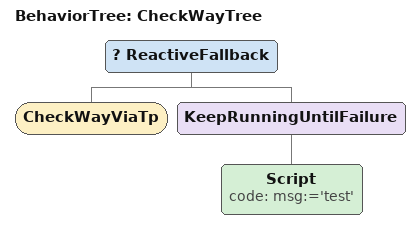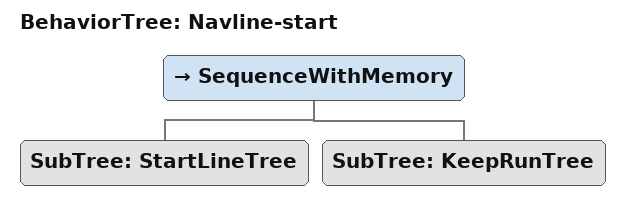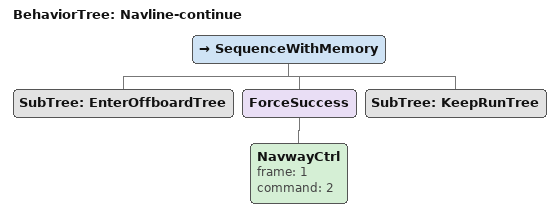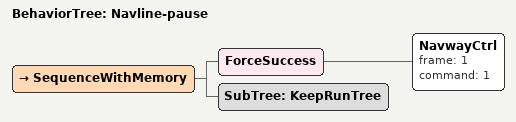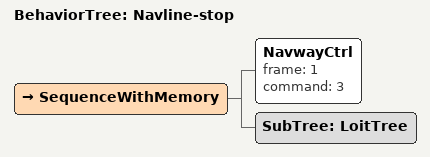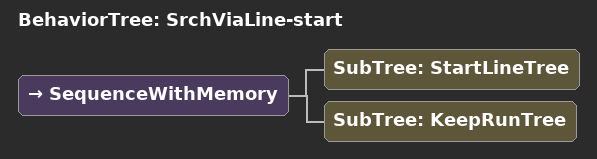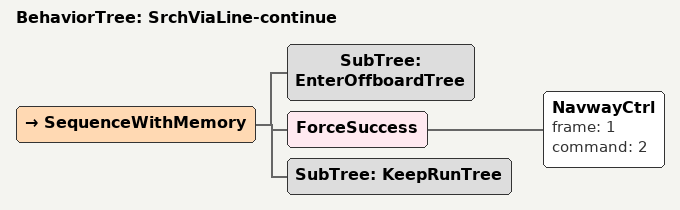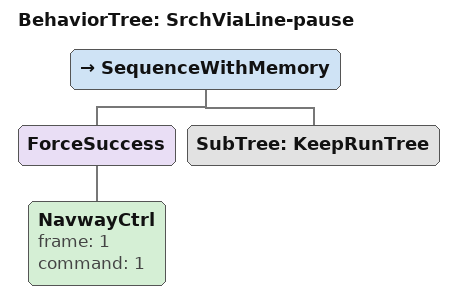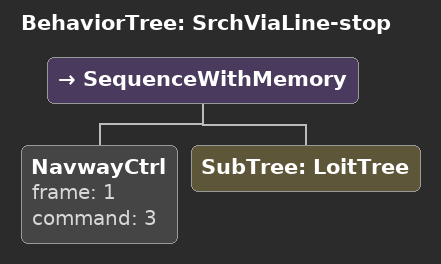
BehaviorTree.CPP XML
<root BTCPP_format="4">

    <BehaviorTree ID="CheckWayTree">
        <ReactiveFallback>
            	<CheckWayViaTp />
            	<KeepRunningUntilFailure>
            	<Script code="msg:='test'"/>
            	</KeepRunningUntilFailure>
	    </ReactiveFallback>
    </BehaviorTree>

    <BehaviorTree ID="Navline-start">
        <SequenceWithMemory>
            <SubTree ID="StartLineTree" />
            <SubTree ID="KeepRunTree" />
        </SequenceWithMemory>
    </BehaviorTree>

    <BehaviorTree ID="Navline-continue">
        <SequenceWithMemory>
            <SubTree ID="EnterOffboardTree" />
            <ForceSuccess>
                <NavwayCtrl frame="1" command="2"/>
            </ForceSuccess>
            <SubTree ID="KeepRunTree" />
        </SequenceWithMemory>
    </BehaviorTree>

     <BehaviorTree ID="Navline-pause">

          <SequenceWithMemory>
            <ForceSuccess>
                <NavwayCtrl frame="1" command="1"/>
            </ForceSuccess>
            <SubTree ID="KeepRunTree" />
        </SequenceWithMemory>
    </BehaviorTree>

    <BehaviorTree ID="Navline-stop">
        <SequenceWithMemory>
            <NavwayCtrl frame="1" command="3"/>
            <SubTree ID="LoitTree" />
        </SequenceWithMemory>
    </BehaviorTree>

     <BehaviorTree ID="SrchViaLine-start">
        <SequenceWithMemory>
            <SubTree ID="StartLineTree" />
            <SubTree ID="KeepRunTree" />
        </SequenceWithMemory>
    </BehaviorTree>

    <BehaviorTree ID="SrchViaLine-continue">
        <SequenceWithMemory>
            <SubTree ID="EnterOffboardTree" />
            <ForceSuccess>
                <NavwayCtrl frame="1" command="2"/>
            </ForceSuccess>
            <SubTree ID="KeepRunTree" />
        </SequenceWithMemory>
    </BehaviorTree>

     <BehaviorTree ID="SrchViaLine-pause">

          <SequenceWithMemory>
            <ForceSuccess>
                <NavwayCtrl frame="1" command="1"/>
            </ForceSuccess>
            <SubTree ID="KeepRunTree" />
        </SequenceWithMemory>
    </BehaviorTree>

    <BehaviorTree ID="SrchViaLine-stop">
        <SequenceWithMemory>
            <NavwayCtrl frame="1" command="3"/>
            <SubTree ID="LoitTree" />
        </SequenceWithMemory>
    </BehaviorTree>
</root>
